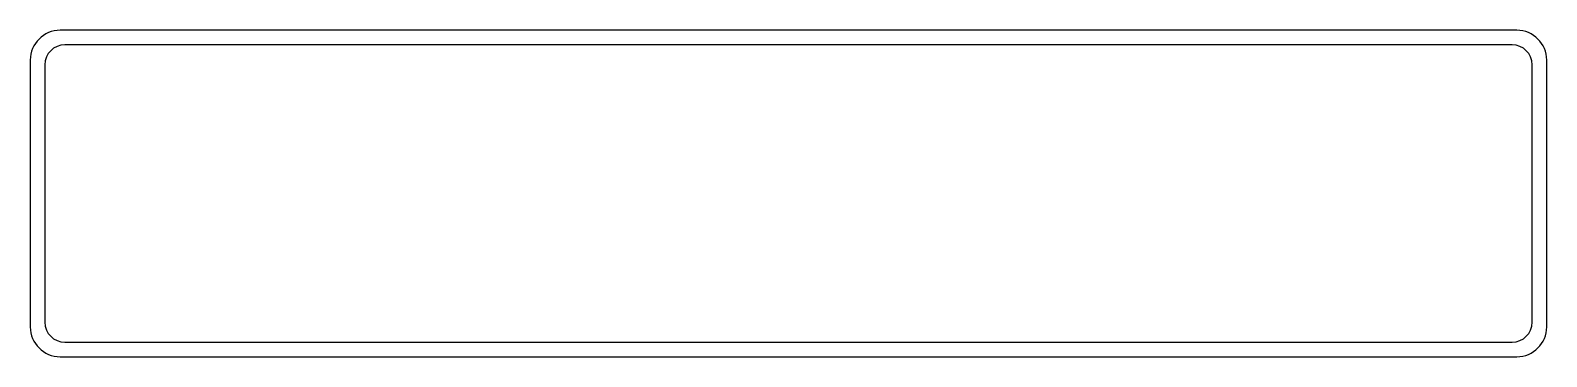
# Model space of a CAD drawing. Header units: millimetres. Extents: x -121 to 121, y -26 to 26.
import ezdxf

# ---------------------------------------------------------------- set-up
doc = ezdxf.new("R2010")
doc.units = ezdxf.units.MM

msp = doc.modelspace()

# ---------------------------------------------------------------- linework, layer by layer
at = {"color": 7, "linetype": 'Continuous', "lineweight": 25}
for p, q in [((116.6368, 26.1493), (-116.6368, 26.1493)), ((115.8875, 23.8125), (-115.8875, 23.8125)), ((-121.3993, 21.3868), (-121.3993, -21.3868)), ((-119.0625, 20.6375), (-119.0625, -20.6375)), ((119.0625, -20.6375), (119.0625, 20.6375)), ((121.3993, -21.3868), (121.3993, 21.3868)), ((-115.8875, -23.8125), (115.8875, -23.8125)), ((-116.6368, -26.1493), (116.6368, -26.1493))]:
    msp.add_line(p, q, dxfattribs=at)
for centre, radius, start, end in [((-116.6368, 21.3868), 4.7625, 90, 180), ((116.6368, 21.3868), 4.7625, 0, 90), ((-115.8875, 20.6375), 3.175, 90, 180), ((115.8875, 20.6375), 3.175, 0, 90), ((-116.6368, -21.3868), 4.7625, 180, 270), ((-115.8875, -20.6375), 3.175, 180, 270), ((115.8875, -20.6375), 3.175, 270, 0), ((116.6368, -21.3868), 4.7625, 270, 0)]:
    msp.add_arc(centre, radius, start, end, dxfattribs=at)

doc.saveas('drawing.dxf')
